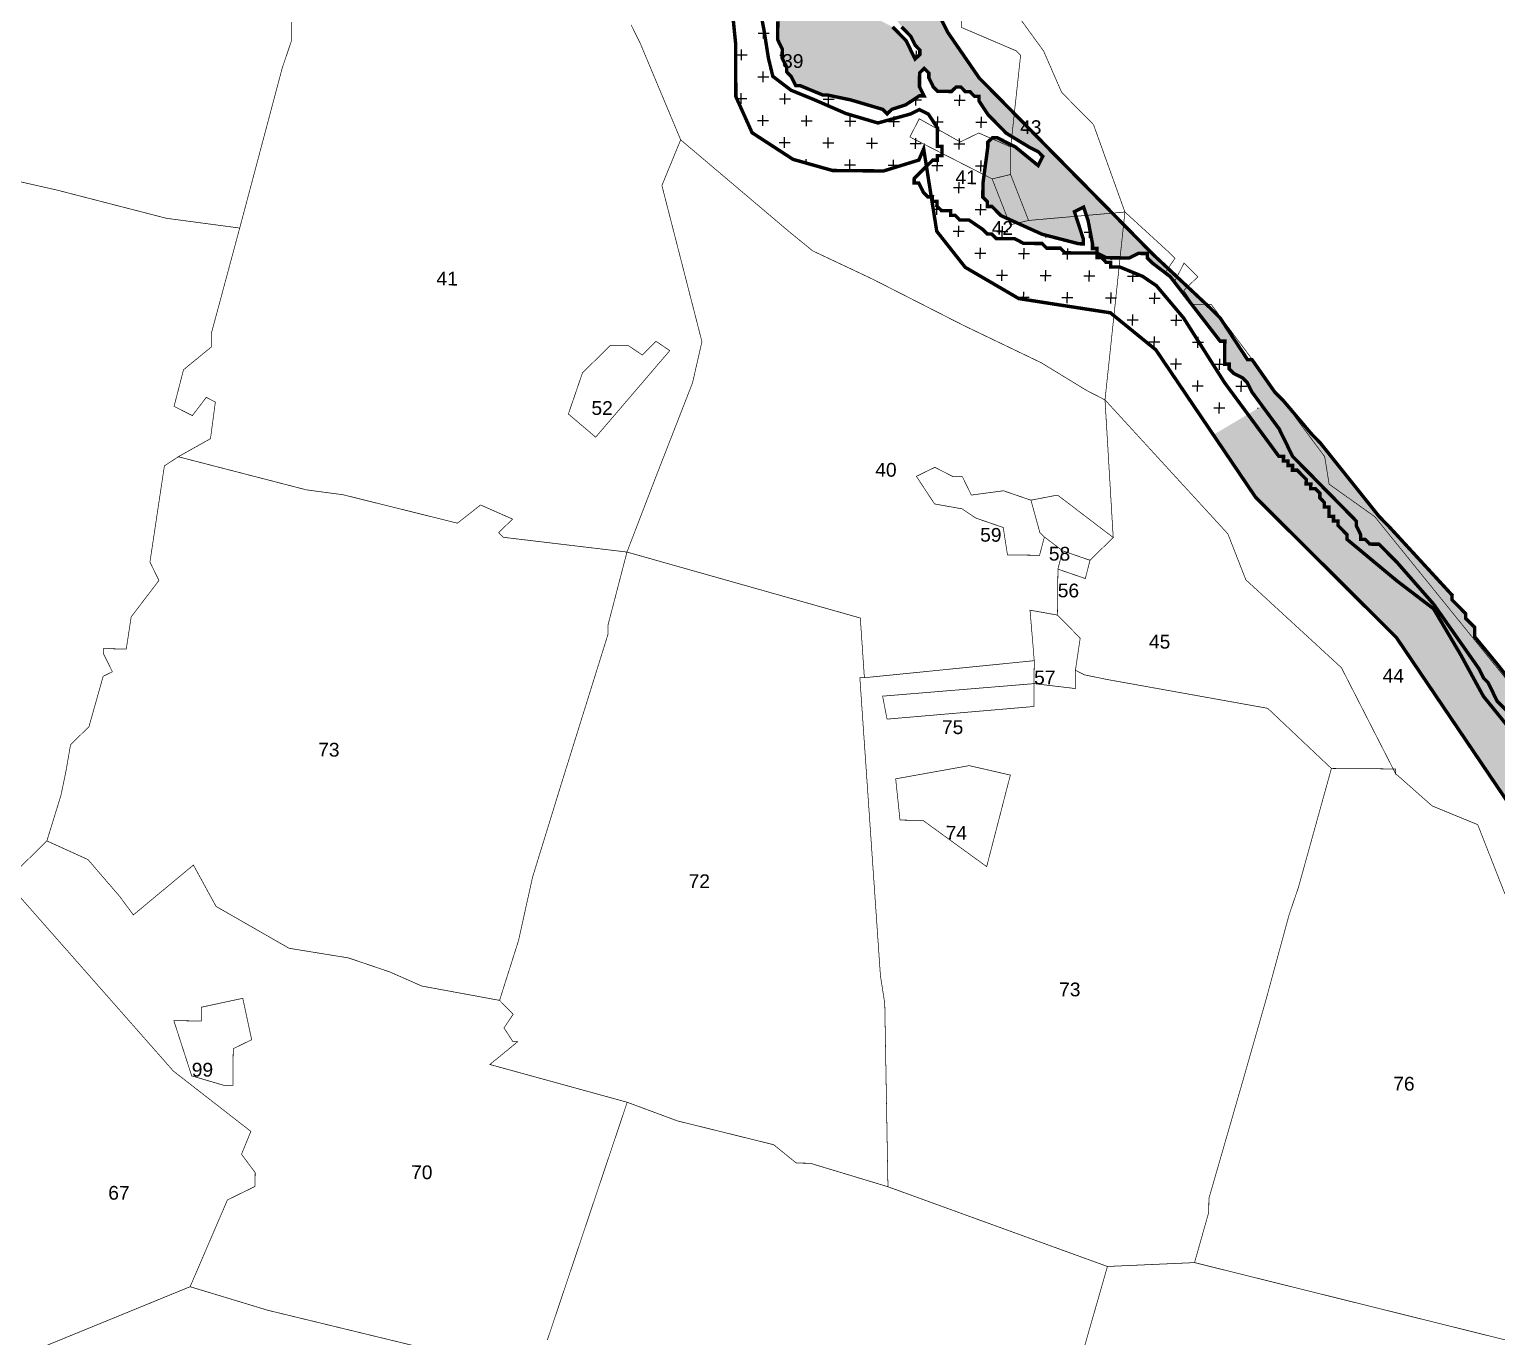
# Model space of a CAD drawing. Header units: metres. Extents: x 317370 to 326712, y 1824935 to 1838812.
# Drawn here: x 322752 to 324042, y 1827162 to 1828312 of the extents above; entities that cross this region are included whole.
import ezdxf

# ---------------------------------------------------------------- set-up
doc = ezdxf.new("R2010")
doc.units = ezdxf.units.M
doc.header["$MEASUREMENT"] = 0
for name, color, linetype in [('CRZ LINE FOR RIVER OR CREEK', 84, 'Continuous'), ('HAZARDS LINE', 1, 'Continuous'), ('INTERTIDAL ZONE', 5, 'Continuous'), ('LOW TIDE LINE', 5, 'Continuous'), ('NDZ-200M FROM CRZ', 30, 'Continuous'), ('RIVER', 4, 'Continuous'), ('SURVEY NO.', 7, 'Continuous'), ('SURVEY PLOT BOUNDARY', 35, 'Continuous')]:
    doc.layers.add(name, color=color, linetype=linetype)
doc.layers.add('HIGH TIDE LINE', color=7, linetype='Continuous', true_color=0xff00c5)
doc.styles.add('PDF Arial', font='arial.ttf')
pattern_1 = [(359.54917, (306983.874, 1824194.798), (19.348987, 19.046862), [9.59926, -28.79778]), (89.54917, (306988.635, 1824189.961), (-19.046862, 19.348987), [9.59926, -28.79778])]

# ---------------------------------------------------------------- blocks, each defined once
blk = doc.blocks.new('81')
at = {"layer": 'INTERTIDAL ZONE'}
h = blk.add_hatch(dxfattribs=at)
h.set_pattern_fill('CROSS', color=256, scale=3.023389, angle=-0.4508)
h.set_pattern_definition([(359.54917, (306983.874, 1824194.798), (19.348987, 19.046862), [9.59926, -28.79778]), (89.54917, (306988.635, 1824189.961), (-19.046862, 19.348987), [9.59926, -28.79778])])
h.paths.add_polyline_path([(323463.7, 1829451.5), (323451.9, 1829496), (323444.1, 1829528.3), (323440.1, 1829532.4), (323432.2, 1829552.6), (323428.3, 1829568.7), (323428.3, 1829564.7), (323428.3, 1829560.7), (323428.2, 1829556.6), (323432.2, 1829548.5), (323436.2, 1829540.4), (323440.1, 1829528.3), (323444.1, 1829520.2), (323444, 1829512.2), (323444, 1829508.1), (323443.9, 1829500.1), (323443.9, 1829496), (323443.8, 1829492), (323443.8, 1829488), (323443.8, 1829483.9), (323439.8, 1829484), (323431.7, 1829480), (323423.6, 1829476), (323423.5, 1829472), (323419.5, 1829468), (323415.4, 1829464), (323411.3, 1829460), (323411.3, 1829451.9), (323411.3, 1829447.9), (323415.3, 1829443.9), (323419.2, 1829435.8), (323423.2, 1829431.7), (323435.3, 1829427.6), (323439.3, 1829423.5), (323443.3, 1829419.4), (323451.3, 1829415.3), (323455.3, 1829411.3), (323463.4, 1829411.2), (323463.3, 1829407.2), (323467.3, 1829403.1), (323471.3, 1829399.1), (323471.3, 1829395), (323471.3, 1829391), (323471.2, 1829387), (323471.2, 1829382.9), (323471.2, 1829378.9), (323467.1, 1829370.9), (323463, 1829358.8), (323458.9, 1829354.8), (323458.9, 1829350.8), (323458.8, 1829346.7), (323458.8, 1829342.7), (323462.8, 1829334.6), (323470.7, 1829322.5), (323474.7, 1829314.4), (323478.7, 1829306.3), (323478.6, 1829302.2), (323482.6, 1829294.1), (323482.5, 1829286.1), (323486.5, 1829282), (323486.4, 1829269.9), (323490.4, 1829257.8), (323494.3, 1829245.7), (323494.2, 1829237.6), (323494.2, 1829229.6), (323494.1, 1829213.4), (323490, 1829205.4), (323489.9, 1829197.3), (323485.8, 1829193.3), (323481.7, 1829185.3), (323481.7, 1829177.2), (323477.7, 1829177.3), (323477.6, 1829169.2), (323481.6, 1829165.1), (323481.5, 1829149), (323477.4, 1829149.1), (323477.4, 1829145), (323465.1, 1829125), (323461.1, 1829125), (323457, 1829117), (323448.9, 1829109), (323440.7, 1829092.9), (323432.6, 1829080.9), (323432.5, 1829072.8), (323424.4, 1829064.8), (323420.2, 1829052.7), (323420.1, 1829032.6), (323424, 1829020.5), (323424, 1829012.4), (323419.8, 1828996.3), (323419.7, 1828988.2), (323423.8, 1828988.2), (323423.7, 1828984.2), (323427.7, 1828980.1), (323431.8, 1828980.1), (323435.8, 1828976), (323435.7, 1828972), (323439.7, 1828967.9), (323439.7, 1828963.9), (323443.7, 1828955.8), (323447.7, 1828951.7), (323447.6, 1828939.6), (323443.5, 1828935.6), (323439.5, 1828935.7), (323439.4, 1828931.6), (323435.4, 1828927.6), (323435.2, 1828899.4), (323439.2, 1828895.4), (323443.2, 1828891.3), (323447.2, 1828891.3), (323451.2, 1828887.2), (323455.2, 1828887.2), (323463.2, 1828883.1), (323467.2, 1828879), (323467, 1828850.8), (323463, 1828846.8), (323462.7, 1828814.5), (323458.6, 1828810.5), (323454.6, 1828810.6), (323454.6, 1828806.5), (323458.6, 1828806.5), (323458.5, 1828798.4), (323462.5, 1828794.4), (323466.5, 1828790.3), (323466.5, 1828786.3), (323470.5, 1828782.2), (323470.4, 1828774.2), (323466.4, 1828774.2), (323466.3, 1828762.1), (323470.4, 1828762.1), (323470.3, 1828758), (323478.3, 1828749.9), (323478.3, 1828741.8), (323482.2, 1828733.8), (323481.6, 1828653.1), (323485.5, 1828641), (323489.6, 1828641), (323489.5, 1828636.9), (323497.4, 1828612.7), (323497.2, 1828592.5), (323501.1, 1828576.4), (323500.9, 1828548.2), (323504.9, 1828540.1), (323504.9, 1828536), (323508.8, 1828527.9), (323512.8, 1828523.9), (323516.8, 1828515.8), (323520.8, 1828507.7), (323520.7, 1828499.6), (323524.6, 1828483.5), (323524.5, 1828471.4), (323520.4, 1828467.4), (323520.2, 1828435.1), (323524.2, 1828431.1), (323524.2, 1828427), (323520.1, 1828423), (323520.1, 1828419), (323524.1, 1828414.9), (323519.9, 1828398.8), (323515.7, 1828374.7), (323503.5, 1828362.7), (323499.5, 1828362.7), (323495.4, 1828358.7), (323487.3, 1828354.7), (323483.3, 1828354.8), (323483.2, 1828350.7), (323491.2, 1828342.6), (323499.3, 1828342.5), (323503.3, 1828334.5), (323503.2, 1828330.4), (323507.3, 1828330.4), (323519.2, 1828314.2), (323523.2, 1828310.1), (323527.2, 1828306), (323531.2, 1828298), (323535.2, 1828293.9), (323535.2, 1828289.9), (323531.1, 1828285.9), (323527.1, 1828294), (323523.2, 1828302), (323515.2, 1828310.2), (323511.2, 1828314.2), (323495.1, 1828322.4), (323479.1, 1828330.6), (323471, 1828330.7), (323454.9, 1828338.9), (323438.8, 1828343), (323434.8, 1828347.1), (323418.7, 1828347.2), (323418.7, 1828339.2), (323414.5, 1828323.1), (323410.4, 1828319.1), (323410.3, 1828302.9), (323414.3, 1828294.8), (323414.2, 1828286.8), (323418.2, 1828278.7), (323418.1, 1828274.7), (323422.1, 1828270.6), (323426.1, 1828262.5), (323430.1, 1828262.5), (323450.2, 1828254.2), (323454.3, 1828254.2), (323474.4, 1828250), (323502.5, 1828241.7), (323506.5, 1828237.7), (323510.6, 1828241.7), (323522.7, 1828245.6), (323534.9, 1828253.6), (323538.9, 1828253.5), (323534.9, 1828261.6), (323535, 1828273.7), (323539.1, 1828277.7), (323543.1, 1828273.7), (323543.1, 1828269.6), (323547, 1828261.5), (323551, 1828257.5), (323563.1, 1828257.4), (323567.2, 1828261.4), (323571.2, 1828261.4), (323575.2, 1828257.3), (323579.2, 1828257.3), (323583.2, 1828253.2), (323587.3, 1828253.2), (323587.2, 1828249.1), (323595.2, 1828237), (323599.2, 1828232.9), (323607.2, 1828224.8), (323611.2, 1828220.7), (323631.3, 1828208.5), (323639.3, 1828204.4), (323643.3, 1828200.3), (323639.2, 1828192.3), (323619.2, 1828208.6), (323603.1, 1828216.8), (323599.1, 1828216.8), (323595, 1828212.8), (323595, 1828208.8), (323590.7, 1828176.5), (323590.6, 1828164.4), (323594.6, 1828160.4), (323594.6, 1828156.3), (323598.6, 1828156.3), (323606.6, 1828148.2), (323642.8, 1828131.8), (323674.9, 1828123.5), (323679, 1828123.4), (323679, 1828127.5), (323671.1, 1828151.7), (323679.2, 1828155.7), (323683.2, 1828143.6), (323687, 1828123.4), (323687, 1828119.3), (323691, 1828119.3), (323691, 1828115.3), (323699, 1828111.2), (323719.2, 1828111), (323727.3, 1828115), (323735.3, 1828114.9), (323735.3, 1828110.9), (323739.3, 1828106.8), (323755.3, 1828094.6), (323799.2, 1828037.8), (323803.3, 1828037.8), (323803.1, 1828017.6), (323807.1, 1828017.6), (323807.1, 1828013.6), (323811.1, 1828009.5), (323819.1, 1828005.4), (323823.1, 1828001.3), (323827.1, 1827993.2), (323851, 1827960.8), (323862.9, 1827936.5), (323870.9, 1827928.4), (323902.9, 1827895.9), (323910.9, 1827887.8), (323918.9, 1827879.6), (323918.9, 1827875.6), (323922.8, 1827867.5), (323922.8, 1827863.5), (323926.8, 1827863.5), (323930.8, 1827859.4), (323938.9, 1827859.3), (323954.9, 1827843.1), (323986.9, 1827806.5), (324026.7, 1827749.8), (324030.7, 1827741.7), (324034.7, 1827737.6), (324038.7, 1827729.5), (324042.6, 1827721.4), (324062.6, 1827701.1), (324110.5, 1827636.2), (324146.4, 1827583.5), (324154.3, 1827571.4), (324162.2, 1827551.2), (324162.1, 1827539.1), (324169.6, 1827470.5), (324173.6, 1827458.3), (324173.5, 1827450.3), (324181.5, 1827442.2), (324185.5, 1827438.1), (324201.6, 1827429.9), (324233.7, 1827413.5), (324257.8, 1827401.2), (324281.9, 1827389), (324298, 1827384.8), (324310, 1827380.7), (324322.1, 1827380.6), (324326.2, 1827384.6), (324342.3, 1827384.4), (324350.4, 1827388.4), (324358.5, 1827388.4), (324362.5, 1827392.4), (324386.7, 1827396.2), (324394.8, 1827400.2), (324406.9, 1827400.1), (324410.9, 1827396), (324419, 1827395.9), (324427, 1827391.8), (324459.2, 1827387.6), (324475.3, 1827379.4), (324491.4, 1827379.2), (324523.6, 1827375), (324543.7, 1827370.8), (324575.9, 1827362.5), (324620.3, 1827362.1), (324624.3, 1827358), (324628.3, 1827358), (324636.3, 1827349.9), (324640.3, 1827345.8), (324648.3, 1827337.7), (324668.3, 1827321.4), (324704.4, 1827296.9), (324712.4, 1827288.8), (324720.5, 1827288.7), (324724.5, 1827284.7), (324756.7, 1827284.4), (324760.7, 1827280.4), (324784.8, 1827272.1), (324788.8, 1827268), (324796.9, 1827264), (324792.9, 1827276.1), (324789, 1827288.2), (324781, 1827292.3), (324772.9, 1827296.4), (324756.8, 1827300.6), (324736.7, 1827300.7), (324720.6, 1827304.9), (324700.5, 1827313.1), (324676.4, 1827325.4), (324668.4, 1827333.5), (324648.4, 1827349.8), (324628.4, 1827366.1), (324620.3, 1827370.2), (324616.3, 1827374.2), (324584.1, 1827382.5), (324479.5, 1827399.5), (324423.1, 1827404), (324390.8, 1827404.2), (324346.5, 1827408.6), (324314.3, 1827412.9), (324274.1, 1827421.3), (324262, 1827425.4), (324245.9, 1827429.6), (324225.9, 1827441.8), (324205.8, 1827458.1), (324197.9, 1827470.2), (324193.9, 1827478.3), (324189.9, 1827482.4), (324185.9, 1827490.5), (324182, 1827506.7), (324158.3, 1827567.3), (324146.5, 1827599.7), (324138.6, 1827619.9), (324134.6, 1827623.9), (324102.7, 1827672.6), (324094.7, 1827684.7), (324090.8, 1827692.8), (324042.9, 1827753.7), (324022.9, 1827778), (324023, 1827786.1), (324015, 1827794.2), (324015, 1827798.3), (324003, 1827810.4), (324003.1, 1827814.5), (323947.1, 1827875.4), (323939.1, 1827883.5), (323887.2, 1827948.4), (323879.2, 1827956.6), (323855.2, 1827985), (323847.2, 1827993.1), (323827.3, 1828021.5), (323823.3, 1828021.5), (323799.4, 1828058), (323791.4, 1828066.1), (323739.4, 1828114.9), (323735.4, 1828119), (323647.4, 1828208.3), (323627.4, 1828228.7), (323595.4, 1828261.2), (323591.4, 1828265.2), (323587.4, 1828269.3), (323559.5, 1828309.8), (323551.6, 1828326), (323547.7, 1828342.2), (323543.8, 1828358.3), (323540.1, 1828406.7), (323536.6, 1828471.3), (323524.9, 1828523.8), (323513.2, 1828572.2), (323513.2, 1828576.3), (323468, 1828975.8), (323464.3, 1829016.1), (323477.1, 1829108.7), (323493.6, 1829157), (323501.9, 1829185.1), (323510.4, 1829237.5), (323506.7, 1829281.9), (323499, 1829326.3), (323487.2, 1829370.7), (323475.5, 1829411.1)])
at = {"layer": 'NDZ-200M FROM CRZ'}
h = blk.add_hatch(dxfattribs=at)
h.set_pattern_fill('CROSS', color=256, scale=3.023389, angle=-0.4508)
h.set_pattern_definition(pattern_1)
h.paths.add_polyline_path([(323520.1, 1828423), (323524.2, 1828427), (323524.2, 1828431.1), (323520.2, 1828435.1), (323520.4, 1828467.4), (323524.5, 1828471.4), (323524.6, 1828483.5), (323520.7, 1828499.6), (323520.8, 1828507.7), (323516.8, 1828515.8), (323512.8, 1828523.9), (323508.8, 1828527.9), (323504.9, 1828536), (323504.9, 1828540.1), (323500.9, 1828548.2), (323501.1, 1828576.4), (323497.2, 1828592.5), (323497.4, 1828612.7), (323489.5, 1828636.9), (323489.6, 1828641), (323485.5, 1828641), (323481.6, 1828653.1), (323481.8, 1828685.9), (323420.2, 1828710.6), (323448.6, 1828564.7), (323472, 1828459.7), (323463.3, 1828420.9), (323447.3, 1828395.4), (323429.2, 1828399.5), (323404.3, 1828392.2), (323384.7, 1828381.8), (323368.3, 1828349.6), (323373.3, 1828299.7), (323373.5, 1828252.9), (323387.8, 1828221.1), (323423.8, 1828197.7), (323458.5, 1828187.9), (323503.3, 1828187.5), (323534.4, 1828197.1), (323538.6, 1828206.9), (323550.1, 1828134.5), (323575.1, 1828102.8), (323622.2, 1828075.3), (323659.3, 1828069.5), (323702.7, 1828062.8), (323742.7, 1828030.2), (323793.2, 1827955.5), (323836.2, 1827980.9), (323827.1, 1827993.2), (323823.1, 1828001.3), (323819.1, 1828005.4), (323811.1, 1828009.5), (323807.1, 1828013.6), (323807.1, 1828017.6), (323803.1, 1828017.6), (323803.3, 1828037.8), (323799.2, 1828037.8), (323755.3, 1828094.6), (323739.3, 1828106.8), (323735.3, 1828110.9), (323735.3, 1828114.9), (323727.3, 1828115), (323719.2, 1828111), (323699, 1828111.2), (323691, 1828115.3), (323691, 1828119.3), (323687, 1828119.3), (323687, 1828123.4), (323683.2, 1828143.6), (323679.2, 1828155.7), (323671.1, 1828151.7), (323679, 1828127.5), (323679, 1828123.4), (323674.9, 1828123.5), (323642.8, 1828131.8), (323606.6, 1828148.2), (323598.6, 1828156.3), (323594.6, 1828156.3), (323594.6, 1828160.4), (323590.6, 1828164.4), (323590.7, 1828176.5), (323595, 1828208.8), (323595, 1828212.8), (323599.1, 1828216.8), (323603.1, 1828216.8), (323619.2, 1828208.6), (323639.2, 1828192.3), (323643.3, 1828200.3), (323639.3, 1828204.4), (323631.3, 1828208.5), (323611.2, 1828220.7), (323607.2, 1828224.8), (323599.2, 1828232.9), (323595.2, 1828237), (323587.2, 1828249.1), (323587.3, 1828253.2), (323583.2, 1828253.2), (323579.2, 1828257.3), (323575.2, 1828257.3), (323571.2, 1828261.4), (323567.2, 1828261.4), (323563.1, 1828257.4), (323551, 1828257.5), (323547, 1828261.5), (323543.1, 1828269.6), (323543.1, 1828273.7), (323539.1, 1828277.7), (323535, 1828273.7), (323534.9, 1828261.6), (323538.9, 1828253.5), (323534.9, 1828253.6), (323522.7, 1828245.6), (323510.6, 1828241.7), (323506.5, 1828237.7), (323502.5, 1828241.7), (323474.4, 1828250), (323454.3, 1828254.2), (323450.2, 1828254.2), (323430.1, 1828262.5), (323426.1, 1828262.5), (323422.1, 1828270.6), (323418.1, 1828274.7), (323418.2, 1828278.7), (323414.2, 1828286.8), (323414.3, 1828294.8), (323410.3, 1828302.9), (323410.4, 1828319.1), (323414.5, 1828323.1), (323418.7, 1828339.2), (323418.7, 1828347.2), (323434.8, 1828347.1), (323438.8, 1828343), (323454.9, 1828338.9), (323471, 1828330.7), (323479.1, 1828330.6), (323495.1, 1828322.4), (323511.2, 1828314.2), (323515.2, 1828310.2), (323523.2, 1828302), (323527.1, 1828294), (323531.1, 1828285.9), (323535.2, 1828289.9), (323535.2, 1828293.9), (323531.2, 1828298), (323527.2, 1828306), (323523.2, 1828310.1), (323519.2, 1828314.2), (323507.3, 1828330.4), (323503.2, 1828330.4), (323503.3, 1828334.5), (323499.3, 1828342.5), (323491.2, 1828342.6), (323483.2, 1828350.7), (323483.3, 1828354.8), (323487.3, 1828354.7), (323495.4, 1828358.7), (323499.5, 1828362.7), (323503.5, 1828362.7), (323515.7, 1828374.7), (323519.9, 1828398.8), (323524.1, 1828414.9), (323520.1, 1828419)])
h = blk.add_hatch(dxfattribs=at)
h.set_pattern_fill('CROSS', color=256, scale=3.023389, angle=-0.4508)
h.set_pattern_definition(pattern_1)
h.paths.add_polyline_path([(325227.8, 1826708.2), (325236, 1826720.3), (325232, 1826720.3), (325232, 1826724.3), (325236.1, 1826728.3), (325236.1, 1826732.4), (325240.1, 1826736.4), (325248.3, 1826744.4), (325252.3, 1826744.3), (325256.5, 1826760.4), (325252.4, 1826760.4), (325252.5, 1826764.5), (325256.6, 1826776.5), (325264.6, 1826772.4), (325268.7, 1826780.5), (325264.7, 1826784.5), (325272.9, 1826800.6), (325272.9, 1826804.6), (325269, 1826812.7), (325269.2, 1826845), (325265.3, 1826865.2), (325261.4, 1826877.3), (325265.5, 1826881.3), (325261.4, 1826881.3), (325257.4, 1826885.4), (325249.4, 1826893.5), (325241.5, 1826905.7), (325233.5, 1826909.8), (325229.5, 1826913.8), (325221.5, 1826926), (325213.5, 1826930.1), (325205.5, 1826938.2), (325181.4, 1826950.5), (325165.3, 1826958.7), (325161.3, 1826962.7), (325137.2, 1826971), (325129.2, 1826975.1), (325121.1, 1826975.2), (325121.1, 1826979.2), (325117.1, 1826979.2), (325113.1, 1826983.3), (325109.1, 1826991.4), (325105.1, 1826995.4), (325097.1, 1827003.6), (325089.1, 1827007.7), (325081.1, 1827015.8), (325057, 1827028.1), (325045, 1827032.2), (325028.9, 1827040.4), (325024.9, 1827040.4), (325005, 1827072.8), (325001, 1827076.9), (324997, 1827089), (324993, 1827093.1), (324985, 1827101.2), (324953, 1827125.6), (324944.9, 1827129.7), (324941, 1827133.8), (324913, 1827162.2), (324909, 1827170.3), (324905, 1827174.4), (324901, 1827174.4), (324884.9, 1827186.7), (324885, 1827190.7), (324869, 1827206.9), (324857, 1827219.1), (324845, 1827231.3), (324841, 1827235.4), (324816.9, 1827251.7), (324804.9, 1827259.9), (324796.9, 1827264), (324788.8, 1827268), (324784.8, 1827272.1), (324760.7, 1827280.4), (324756.7, 1827284.4), (324724.5, 1827284.7), (324720.5, 1827288.7), (324712.4, 1827288.8), (324704.4, 1827296.9), (324668.3, 1827321.4), (324648.3, 1827337.7), (324640.3, 1827345.8), (324636.3, 1827349.9), (324628.3, 1827358), (324624.3, 1827358), (324620.3, 1827362.1), (324575.9, 1827362.5), (324543.7, 1827370.8), (324523.6, 1827375), (324491.4, 1827379.2), (324475.3, 1827379.4), (324459.2, 1827387.6), (324427, 1827391.8), (324419, 1827395.9), (324410.9, 1827396), (324406.9, 1827400.1), (324394.8, 1827400.2), (324386.7, 1827396.2), (324362.5, 1827392.4), (324358.5, 1827388.4), (324350.4, 1827388.4), (324342.3, 1827384.4), (324326.2, 1827384.6), (324322.1, 1827380.6), (324310, 1827380.7), (324298, 1827384.8), (324281.9, 1827389), (324257.8, 1827401.2), (324233.7, 1827413.5), (324201.6, 1827429.9), (324185.5, 1827438.1), (324181.5, 1827442.2), (324173.5, 1827450.3), (324173.6, 1827458.3), (324169.6, 1827470.5), (324162.1, 1827539.1), (324162.2, 1827551.2), (324154.3, 1827571.4), (324146.4, 1827583.5), (324110.5, 1827636.2), (324062.6, 1827701.1), (324042.6, 1827721.4), (324038.7, 1827729.5), (324034.7, 1827737.6), (324030.7, 1827741.7), (324026.7, 1827749.8), (323986.9, 1827806.5), (323954.9, 1827843.1), (323938.9, 1827859.3), (323930.8, 1827859.4), (323926.8, 1827863.5), (323922.8, 1827863.5), (323922.8, 1827867.5), (323918.9, 1827875.6), (323918.9, 1827879.6), (323910.9, 1827887.8), (323902.9, 1827895.9), (323870.9, 1827928.4), (323862.9, 1827936.5), (323851, 1827960.8), (323836.2, 1827980.9), (323793.2, 1827955.5), (323830.4, 1827900.5), (323954.1, 1827777.3), (324056, 1827626.6), (324109.8, 1827547.5), (324119.3, 1827474.9), (324137, 1827418.3), (324155.4, 1827380), (324209.9, 1827345.9), (324276.7, 1827330.3), (324329.8, 1827332.1), (324391.6, 1827351), (324491, 1827330.9), (324559.4, 1827316.2), (324614.4, 1827305.4), (324672, 1827261.1), (324716, 1827236.4), (324752.3, 1827232.1), (324764.3, 1827227.9), (324878.4, 1827128.3), (324956.7, 1827046), (324988.3, 1827008.5), (325038.5, 1826981.9), (325064.6, 1826963.5), (325096.6, 1826931), (325174.9, 1826898.1), (325213, 1826867.1), (325222.9, 1826842.9), (325220.9, 1826788.1), (325198, 1826762.9), (325178.8, 1826741.2), (325150.6, 1826735.9), (325099.1, 1826741.5), (325076.2, 1826744.5), (325031.4, 1826739.4), (324984.2, 1826740.4), (324945.9, 1826738.7), (324892.6, 1826748.5), (324861.4, 1826763.5), (324795.3, 1826822.6), (324778.9, 1826844.9), (324773.7, 1826877.1), (324742.6, 1826895.5), (324703.3, 1826905.9), (324675.2, 1826899.6), (324645.3, 1826876.2), (324636.4, 1826856), (324629.4, 1826828.5), (324623.9, 1826793.6), (324626.4, 1826766.2), (324627.3, 1826713), (324616.8, 1826670.7), (324598.6, 1826656.7), (324564, 1826654.9), (324528.1, 1826657.3), (324477.9, 1826681.9), (324448.3, 1826711.1), (324436.5, 1826753.2), (324425.2, 1826783.2), (324392, 1826799.6), (324335.7, 1826817.6), (324291, 1826819.2), (324313.3, 1826760.8), (324325.3, 1826763.7), (324357.6, 1826763.5), (324377.6, 1826751.2), (324381.7, 1826751.2), (324385.7, 1826747.1), (324385.6, 1826743.1), (324397.5, 1826714.8), (324409.4, 1826694.5), (324409.4, 1826686.4), (324405.3, 1826686.5), (324405.3, 1826678.4), (324409.3, 1826678.4), (324417.3, 1826666.2), (324425.2, 1826654.1), (324441.3, 1826645.9), (324445.3, 1826645.8), (324473.4, 1826625.5), (324485.4, 1826621.3), (324497.5, 1826613.2), (324509.5, 1826609.1), (324525.6, 1826604.9), (324533.7, 1826600.8), (324549.8, 1826600.7), (324569.9, 1826596.5), (324582, 1826596.4), (324590.1, 1826600.4), (324614.3, 1826608.2), (324622.4, 1826612.2), (324626.5, 1826616.2), (324630.5, 1826616.2), (324630.6, 1826620.2), (324638.7, 1826628.2), (324654.8, 1826628.1), (324654.8, 1826624), (324658.8, 1826624), (324666.8, 1826615.9), (324674.8, 1826603.7), (324678.8, 1826599.7), (324682.8, 1826599.6), (324682.8, 1826603.7), (324674.9, 1826615.8), (324670.8, 1826615.8), (324670.9, 1826619.9), (324666.8, 1826619.9), (324666.9, 1826628), (324662.9, 1826628), (324663, 1826648.2), (324671.1, 1826656.2), (324675.2, 1826664.2), (324675.3, 1826672.3), (324679.4, 1826680.3), (324675.4, 1826684.4), (324675.6, 1826708.5), (324679.7, 1826712.5), (324683.7, 1826720.6), (324683.8, 1826724.6), (324687.8, 1826728.6), (324683.8, 1826732.7), (324684.1, 1826768.9), (324680.2, 1826777), (324680.2, 1826781.1), (324676.2, 1826789.2), (324676.3, 1826801.3), (324672.3, 1826805.3), (324676.4, 1826817.4), (324680.6, 1826833.5), (324684.7, 1826841.5), (324688.8, 1826845.5), (324688.8, 1826849.5), (324692.9, 1826853.5), (324692.9, 1826857.6), (324696.9, 1826861.6), (324697.1, 1826885.8), (324705.2, 1826885.7), (324713.2, 1826881.6), (324717.2, 1826873.5), (324721.2, 1826873.5), (324729.2, 1826865.4), (324729.2, 1826861.3), (324733.2, 1826861.3), (324733.1, 1826849.2), (324737.1, 1826841.1), (324736.9, 1826812.9), (324740.8, 1826804.8), (324740.8, 1826800.8), (324744.8, 1826796.7), (324744.8, 1826792.7), (324748.8, 1826792.6), (324764.8, 1826780.4), (324768.9, 1826780.4), (324780.9, 1826772.2), (324788.9, 1826768.1), (324792.9, 1826760), (324796.9, 1826756), (324800.9, 1826751.9), (324804.8, 1826739.8), (324808.8, 1826735.7), (324824.9, 1826727.5), (324832.9, 1826719.4), (324836.9, 1826715.3), (324840.9, 1826711.3), (324848.9, 1826703.1), (324860.9, 1826699), (324869, 1826694.9), (324881, 1826690.8), (324989.9, 1826689.9), (325026.2, 1826693.7), (325086.6, 1826693.2), (325090.6, 1826689.1), (325106.7, 1826685), (325122.8, 1826680.8), (325147, 1826680.6), (325163.1, 1826672.5), (325179.2, 1826672.3), (325187.3, 1826680.3), (325187.3, 1826684.4), (325191.4, 1826684.3), (325195.4, 1826680.3), (325199.4, 1826676.2), (325211.5, 1826676.1), (325219.6, 1826684.1), (325219.6, 1826688.1), (325227.8, 1826704.2)])
at = {"layer": 'CRZ LINE FOR RIVER OR CREEK', "ltscale": 0.1, "const_width": 3.02, "flags": 128}
blk.add_lwpolyline([(323368.3, 1828349.6), (323373.3, 1828299.7), (323373.5, 1828252.9), (323387.8, 1828221.1), (323423.8, 1828197.7), (323458.5, 1828187.9), (323503.3, 1828187.5), (323534.4, 1828197.1), (323538.6, 1828206.9), (323550.1, 1828134.5), (323575.1, 1828102.8), (323622.2, 1828075.3), (323659.3, 1828069.5), (323702.7, 1828062.8), (323742.7, 1828030.2), (323830.4, 1827900.5), (323954.1, 1827777.3), (324056, 1827626.6)], dxfattribs=at)
at = {"layer": 'HAZARDS LINE', "lineweight": 18, "const_width": 3.02}
blk.add_lwpolyline([(323394.4, 1828331.3), (323398.3, 1828311.1), (323402.1, 1828286.9), (323406, 1828270.7), (323422, 1828258.5), (323442.1, 1828250.3), (323470.3, 1828238), (323498.4, 1828229.7), (323526.7, 1828237.5), (323534.8, 1828241.5), (323542.8, 1828237.4), (323550.8, 1828225.2), (323550.7, 1828221.2), (323550.7, 1828217.2), (323550.7, 1828213.1), (323550.7, 1828209.1), (323554.7, 1828209.1), (323554.7, 1828205), (323554.6, 1828201), (323550.6, 1828201), (323550.6, 1828197), (323546.5, 1828197), (323542.5, 1828193), (323538.4, 1828189), (323534.3, 1828185), (323530.3, 1828181), (323530.2, 1828177), (323534.3, 1828177), (323538.2, 1828168.9), (323542.2, 1828164.8), (323546.3, 1828164.8), (323546.2, 1828160.8), (323550.3, 1828160.7), (323550.2, 1828156.7), (323554.2, 1828152.6), (323558.3, 1828152.6), (323562.3, 1828152.6), (323562.3, 1828148.5), (323566.3, 1828148.5), (323570.3, 1828144.4), (323574.3, 1828144.4), (323578.4, 1828144.4), (323590.4, 1828136.2), (323594.4, 1828132.2), (323598.4, 1828132.1), (323602.4, 1828128.1), (323606.4, 1828128), (323610.5, 1828128), (323614.5, 1828128), (323618.5, 1828127.9), (323626.6, 1828123.8), (323630.6, 1828123.8), (323634.6, 1828123.8), (323638.7, 1828123.7), (323642.7, 1828123.7), (323646.7, 1828119.6), (323650.7, 1828119.6), (323654.8, 1828119.6), (323658.8, 1828119.6), (323662.8, 1828115.5), (323666.8, 1828115.5), (323670.8, 1828115.4), (323674.9, 1828115.4), (323678.9, 1828115.4), (323682.9, 1828115.3), (323687, 1828115.3), (323691, 1828115.3), (323691, 1828111.2), (323695, 1828111.2), (323699, 1828107.1), (323703, 1828107.1), (323703, 1828103.1), (323707, 1828103), (323711.1, 1828103), (323731.1, 1828094.8), (323743.2, 1828086.6), (323767.1, 1828058.2), (323803, 1828001.5), (323850.8, 1827936.6), (323854.9, 1827936.6), (323854.8, 1827932.6), (323858.9, 1827932.5), (323858.8, 1827928.5), (323862.9, 1827928.5), (323862.8, 1827924.4), (323866.9, 1827924.4), (323870.9, 1827920.3), (323874.9, 1827916.3), (323874.8, 1827912.2), (323878.9, 1827912.2), (323878.8, 1827908.2), (323882.9, 1827908.1), (323886.9, 1827904.1), (323886.8, 1827900.1), (323890.8, 1827896), (323890.8, 1827892), (323894.8, 1827891.9), (323894.8, 1827887.9), (323894.8, 1827883.9), (323898.8, 1827883.8), (323898.8, 1827879.8), (323902.8, 1827879.8), (323902.8, 1827875.7), (323906.8, 1827871.7), (323910.8, 1827867.6), (323910.7, 1827863.6), (323954.8, 1827826.9), (323986.8, 1827802.5), (324010.7, 1827762), (324030.6, 1827725.6), (324106.4, 1827632.2)], dxfattribs=at)
at = {"layer": 'HIGH TIDE LINE', "lineweight": 35, "const_width": 3.02}
for points in [[(324062.6, 1827701.1), (324042.6, 1827721.4), (324038.7, 1827729.5), (324034.7, 1827737.6), (324030.7, 1827741.7), (324026.7, 1827749.8), (323986.9, 1827806.5), (323954.9, 1827843.1), (323938.9, 1827859.3), (323930.8, 1827859.4), (323926.8, 1827863.5), (323922.8, 1827863.5), (323922.8, 1827867.5), (323918.9, 1827875.6), (323918.9, 1827879.6), (323910.9, 1827887.8), (323902.9, 1827895.9), (323870.9, 1827928.4), (323862.9, 1827936.5), (323851, 1827960.8), (323827.1, 1827993.2), (323823.1, 1828001.3), (323819.1, 1828005.4), (323811.1, 1828009.5), (323807.1, 1828013.6), (323807.1, 1828017.6), (323803.1, 1828017.6), (323803.3, 1828037.8), (323799.2, 1828037.8), (323755.3, 1828094.6), (323739.3, 1828106.8), (323735.3, 1828110.9), (323735.3, 1828114.9), (323727.3, 1828115), (323719.2, 1828111), (323699, 1828111.2), (323691, 1828115.3), (323691, 1828119.3), (323687, 1828119.3), (323687, 1828123.4), (323683.2, 1828143.6), (323679.2, 1828155.7), (323671.1, 1828151.7), (323679, 1828127.5), (323679, 1828123.4), (323674.9, 1828123.5), (323642.8, 1828131.8), (323606.6, 1828148.2), (323598.6, 1828156.3), (323594.6, 1828156.3), (323594.6, 1828160.4), (323590.6, 1828164.4), (323590.7, 1828176.5), (323595, 1828208.8), (323595, 1828212.8), (323599.1, 1828216.8), (323603.1, 1828216.8), (323619.2, 1828208.6), (323639.2, 1828192.3), (323643.3, 1828200.3), (323639.3, 1828204.4), (323631.3, 1828208.5), (323611.2, 1828220.7), (323607.2, 1828224.8), (323599.2, 1828232.9), (323595.2, 1828237), (323587.2, 1828249.1), (323587.3, 1828253.2), (323583.2, 1828253.2), (323579.2, 1828257.3), (323575.2, 1828257.3), (323571.2, 1828261.4), (323567.2, 1828261.4), (323563.1, 1828257.4), (323551, 1828257.5), (323547, 1828261.5), (323543.1, 1828269.6), (323543.1, 1828273.7), (323539.1, 1828277.7), (323535, 1828273.7), (323534.9, 1828261.6), (323538.9, 1828253.5), (323534.9, 1828253.6), (323522.7, 1828245.6), (323510.6, 1828241.7), (323506.5, 1828237.7), (323502.5, 1828241.7), (323474.4, 1828250), (323454.3, 1828254.2), (323450.2, 1828254.2), (323430.1, 1828262.5), (323426.1, 1828262.5), (323422.1, 1828270.6), (323418.1, 1828274.7), (323418.2, 1828278.7), (323414.2, 1828286.8), (323414.3, 1828294.8), (323410.3, 1828302.9), (323410.4, 1828319.1)], [(323511.2, 1828314.2), (323515.2, 1828310.2), (323523.2, 1828302), (323527.1, 1828294), (323531.1, 1828285.9), (323535.2, 1828289.9), (323535.2, 1828293.9), (323531.2, 1828298), (323527.2, 1828306), (323523.2, 1828310.1), (323519.2, 1828314.2)]]:
    blk.add_lwpolyline(points, dxfattribs=at)
at = {"layer": 'INTERTIDAL ZONE', "const_width": 3.02, "flags": 128}
for points in [[(323519.2, 1828314.2), (323523.2, 1828310.1), (323527.2, 1828306), (323531.2, 1828298), (323535.2, 1828293.9), (323535.2, 1828289.9), (323531.1, 1828285.9), (323527.1, 1828294), (323523.2, 1828302), (323515.2, 1828310.2), (323511.2, 1828314.2)], [(323410.4, 1828319.1), (323410.3, 1828302.9), (323414.3, 1828294.8), (323414.2, 1828286.8), (323418.2, 1828278.7), (323418.1, 1828274.7), (323422.1, 1828270.6), (323426.1, 1828262.5), (323430.1, 1828262.5), (323450.2, 1828254.2), (323454.3, 1828254.2), (323474.4, 1828250), (323502.5, 1828241.7), (323506.5, 1828237.7), (323510.6, 1828241.7), (323522.7, 1828245.6), (323534.9, 1828253.6), (323538.9, 1828253.5), (323534.9, 1828261.6), (323535, 1828273.7), (323539.1, 1828277.7), (323543.1, 1828273.7), (323543.1, 1828269.6), (323547, 1828261.5), (323551, 1828257.5), (323563.1, 1828257.4), (323567.2, 1828261.4), (323571.2, 1828261.4), (323575.2, 1828257.3), (323579.2, 1828257.3), (323583.2, 1828253.2), (323587.3, 1828253.2), (323587.2, 1828249.1), (323595.2, 1828237), (323599.2, 1828232.9), (323607.2, 1828224.8), (323611.2, 1828220.7), (323631.3, 1828208.5), (323639.3, 1828204.4), (323643.3, 1828200.3), (323639.2, 1828192.3), (323619.2, 1828208.6), (323603.1, 1828216.8), (323599.1, 1828216.8), (323595, 1828212.8), (323595, 1828208.8), (323590.7, 1828176.5), (323590.6, 1828164.4), (323594.6, 1828160.4), (323594.6, 1828156.3), (323598.6, 1828156.3), (323606.6, 1828148.2), (323642.8, 1828131.8), (323674.9, 1828123.5), (323679, 1828123.4), (323679, 1828127.5), (323671.1, 1828151.7), (323679.2, 1828155.7), (323683.2, 1828143.6), (323687, 1828123.4), (323687, 1828119.3), (323691, 1828119.3), (323691, 1828115.3), (323699, 1828111.2), (323719.2, 1828111), (323727.3, 1828115), (323735.3, 1828114.9), (323735.3, 1828110.9), (323739.3, 1828106.8), (323755.3, 1828094.6), (323799.2, 1828037.8), (323803.3, 1828037.8), (323803.1, 1828017.6), (323807.1, 1828017.6), (323807.1, 1828013.6), (323811.1, 1828009.5), (323819.1, 1828005.4), (323823.1, 1828001.3), (323827.1, 1827993.2), (323851, 1827960.8), (323862.9, 1827936.5), (323870.9, 1827928.4), (323902.9, 1827895.9), (323910.9, 1827887.8), (323918.9, 1827879.6), (323918.9, 1827875.6), (323922.8, 1827867.5), (323922.8, 1827863.5), (323926.8, 1827863.5), (323930.8, 1827859.4), (323938.9, 1827859.3), (323954.9, 1827843.1), (323986.9, 1827806.5), (324026.7, 1827749.8), (324030.7, 1827741.7), (324034.7, 1827737.6), (324038.7, 1827729.5), (324042.6, 1827721.4), (324062.6, 1827701.1)], [(324090.8, 1827692.8), (324042.9, 1827753.7), (324022.9, 1827778), (324023, 1827786.1), (324015, 1827794.2), (324015, 1827798.3), (324003, 1827810.4), (324003.1, 1827814.5), (323947.1, 1827875.4), (323939.1, 1827883.5), (323887.2, 1827948.4), (323879.2, 1827956.6), (323855.2, 1827985), (323847.2, 1827993.1), (323827.3, 1828021.5), (323823.3, 1828021.5), (323799.4, 1828058), (323791.4, 1828066.1), (323739.4, 1828114.9), (323735.4, 1828119), (323647.4, 1828208.3), (323627.4, 1828228.7), (323595.4, 1828261.2), (323591.4, 1828265.2), (323587.4, 1828269.3), (323559.5, 1828309.8), (323551.6, 1828326)]]:
    blk.add_lwpolyline(points, dxfattribs=at)
at = {"layer": 'LOW TIDE LINE', "lineweight": 18, "const_width": 3.02}
blk.add_lwpolyline([(324090.8, 1827692.8), (324042.9, 1827753.7), (324022.9, 1827778), (324023, 1827786.1), (324015, 1827794.2), (324015, 1827798.3), (324003, 1827810.4), (324003.1, 1827814.5), (323947.1, 1827875.4), (323939.1, 1827883.5), (323887.2, 1827948.4), (323879.2, 1827956.6), (323855.2, 1827985), (323847.2, 1827993.1), (323827.3, 1828021.5), (323823.3, 1828021.5), (323799.4, 1828058), (323791.4, 1828066.1), (323739.4, 1828114.9), (323735.4, 1828119), (323647.4, 1828208.3), (323627.4, 1828228.7), (323595.4, 1828261.2), (323591.4, 1828265.2), (323587.4, 1828269.3), (323559.5, 1828309.8), (323551.6, 1828326)], dxfattribs=at)
at = {"layer": 'RIVER', "flags": 128}
blk.add_lwpolyline([(323551.6, 1828326, 3.02, 3.02, 0), (323559.5, 1828309.8, 3.02, 3.02, 0), (323587.4, 1828269.3, 3.02, 3.02, 0), (323591.4, 1828265.2, 3.02, 3.02, 0), (323595.4, 1828261.2, 3.02, 3.02, 0), (323627.4, 1828228.7, 3.02, 3.02, 0), (323647.4, 1828208.3, 3.02, 3.02, 0), (323735.4, 1828119, 3.02, 3.02, 0), (323739.4, 1828114.9, 3.02, 3.02, 0), (323791.4, 1828066.1, 3.02, 3.02, 0), (323799.4, 1828058, 3.02, 3.02, 0), (323823.3, 1828021.5, 3.02, 3.02, 0), (323827.3, 1828021.5, 3.02, 3.02, 0), (323847.2, 1827993.1, 3.02, 3.02, 0), (323855.2, 1827985, 3.02, 3.02, 0), (323879.2, 1827956.6, 3.02, 3.02, 0), (323887.2, 1827948.4, 3.02, 3.02, 0), (323939.1, 1827883.5, 3.02, 3.02, 0), (323947.1, 1827875.4, 3.02, 3.02, 0), (324003.1, 1827814.5, 3.02, 3.02, 0), (324003, 1827810.4, 3.02, 3.02, 0), (324015, 1827798.3, 3.02, 3.02, 0), (324015, 1827794.2, 3.02, 3.02, 0), (324023, 1827786.1, 3.02, 3.02, 0), (324022.9, 1827778, 3.02, 3.02, 0), (324042.9, 1827753.7, 3.02, 3.02, 0), (324090.8, 1827692.8, 3.02, 3.02, 0)], format="xyseb", dxfattribs=at)
at = {"layer": 'SURVEY PLOT BOUNDARY', "lineweight": 18, "const_width": 0.605}
for points in [[(324082.8, 1827701), (323935.1, 1827883.5), (323895, 1827912.1), (323891.1, 1827936.3), (323791.4, 1828070.1), (323775.3, 1828070.3), (323767.3, 1828082.4), (323779.5, 1828094.4), (323767.5, 1828106.6), (323759.3, 1828090.5), (323751.3, 1828098.7), (323759.5, 1828110.7), (323755.5, 1828114.8), (323715.5, 1828151.4), (323687.9, 1828228.2), (323659.9, 1828256.6), (323644, 1828293), (323564.3, 1828402.5)], [(322983.1, 1828318.4), (322983, 1828302.3), (322974.8, 1828278.1), (322937.4, 1828137.3), (322872.9, 1828145.9), (322776.4, 1828170.8), (322683.8, 1828191.7), (322543.1, 1828229.1), (322560, 1828329.8)], [(323571.6, 1828313.8), (323619.8, 1828293.2), (323623.8, 1828289.2), (323615.1, 1828208.6), (323587, 1828220.9), (323570.8, 1828213), (323534.7, 1828233.4), (323526.5, 1828217.4), (323598.8, 1828180.5), (323614.6, 1828140.1), (323630.8, 1828144), (323715.5, 1828151.4), (323698, 1827986.2), (323690, 1827990.3), (323682, 1827994.4), (323641.9, 1828018.9), (323573.6, 1828051.7), (323493.3, 1828092.6), (323441.1, 1828117.2), (323421.1, 1828133.5), (323325, 1828214.9), (323289.4, 1828299.9), (323281.4, 1828316)], [(323281.4, 1828316), (323289.4, 1828299.9), (323325, 1828214.9), (323308.5, 1828174.7), (323343.7, 1828037.4), (323335.4, 1828001.1), (323302.5, 1827916.7), (323277.8, 1827852.4), (323169, 1827865.4), (323165, 1827869.4), (323177.2, 1827881.4), (323149.1, 1827893.8), (323128.8, 1827877.8), (323028.2, 1827902.8), (322996, 1827907.1), (322883.4, 1827936.2), (322911.7, 1827952.1), (322916, 1827984.3), (322908, 1827988.4), (322895.8, 1827972.4), (322879.7, 1827980.5), (322888, 1828012.7), (322912.4, 1828032.7), (322912.5, 1828044.8), (322937.4, 1828137.3), (322974.8, 1828278.1), (322983, 1828302.3), (322983.1, 1828318.4)], [(322683.8, 1828191.7), (322776.4, 1828170.8), (322872.9, 1828145.9), (322937.4, 1828137.3), (322912.5, 1828044.8), (322912.4, 1828032.7), (322888, 1828012.7), (322879.7, 1827980.5), (322895.8, 1827972.4), (322908, 1827988.4), (322916, 1827984.3), (322911.7, 1827952.1), (322883.4, 1827936.2), (322871.2, 1827928.2), (322858.5, 1827843.6), (322866.4, 1827827.4), (322842, 1827795.4), (322837.7, 1827767.2), (322817.6, 1827767.4), (322817.5, 1827763.3), (322825.5, 1827747.1), (322817.4, 1827743.2), (322804.9, 1827698.9), (322788.7, 1827682.9), (322784.5, 1827658.8), (322780.3, 1827638.6), (322767.9, 1827598.4), (322743.5, 1827574.4)], [(324049.4, 1827552.1), (324025.6, 1827612.7), (323985.5, 1827629.2), (323953.4, 1827657.6), (323905.8, 1827750.7), (323821.8, 1827828), (323806, 1827868.4), (323698, 1827986.2), (323715.5, 1828151.4), (323755.5, 1828114.8), (323759.5, 1828110.7), (323751.3, 1828098.7), (323759.3, 1828090.5), (323767.5, 1828106.6), (323779.5, 1828094.4), (323767.3, 1828082.4), (323775.3, 1828070.3), (323791.4, 1828070.1), (323891.1, 1827936.3), (323895, 1827912.1), (323935.1, 1827883.5), (324082.8, 1827701)], [(323219.6, 1827123.2), (322962.1, 1827185.7), (322893.8, 1827206.4), (322926.6, 1827282.7), (322950.9, 1827294.6), (322951, 1827306.7), (322939, 1827322.9), (322947.2, 1827343), (322879.1, 1827396), (322743.3, 1827550.2)], [(322743.5, 1827574.4), (322767.9, 1827598.4), (322804, 1827582), (322832, 1827549.5), (322843.9, 1827533.3), (322896.7, 1827577.2), (322916.6, 1827540.8), (322980.8, 1827504), (323033.1, 1827495.5), (323069.3, 1827483.2), (323097.4, 1827470.8), (323165.8, 1827458.2), (323177.8, 1827446), (323169.7, 1827434), (323177.6, 1827421.8), (323181.7, 1827421.8), (323157.3, 1827401.8), (323278, 1827368.6), (323207.8, 1827159.5)], [(323207.8, 1827159.5), (323278, 1827368.6), (323322.2, 1827352.2), (323406.7, 1827331.3), (323426.7, 1827315.1), (323438.8, 1827315), (323507.2, 1827294.3), (323700.1, 1827224.2), (323679.4, 1827151.8)], [(323679.4, 1827151.8), (323700.1, 1827224.2), (323776.7, 1827227.6), (324094.6, 1827148.5)], [(322719.9, 1827135.2), (322893.8, 1827206.4), (322962.1, 1827185.7), (323219.6, 1827123.2), (323235.7, 1827115), (323327.3, 1826977.2), (323339.3, 1826961), (323286.7, 1826941.2), (323229.6, 1826857), (323164.6, 1826793), (323156.5, 1826789), (323144.9, 1826849.6), (323109.2, 1826922.4), (323053.9, 1827064), (322989.7, 1827104.8), (322912.9, 1827077.2), (322888.4, 1827033), (322808.4, 1827110.3), (322751.8, 1827090.6)]]:
    blk.add_lwpolyline(points, dxfattribs=at)
for points in [[(323715.5, 1828151.4), (323630.8, 1828144), (323615, 1828184.4), (323615.1, 1828208.6), (323623.8, 1828289.2), (323619.8, 1828293.2), (323571.6, 1828313.8), (323571.8, 1828333.9), (323519.9, 1828402.9), (323540.2, 1828414.8), (323556.6, 1828446.9), (323560.8, 1828479.1), (323568.9, 1828483.1), (323576.9, 1828466.9), (323564.3, 1828402.5), (323644, 1828293), (323659.9, 1828256.6), (323687.9, 1828228.2)], [(323615.1, 1828208.6), (323615, 1828184.4), (323598.8, 1828180.5), (323526.5, 1828217.4), (323534.7, 1828233.4), (323570.8, 1828213), (323587, 1828220.9)], [(323698, 1827986.2), (323705.2, 1827865.2), (323657.1, 1827901.9), (323653, 1827901.9), (323632.9, 1827898), (323608.7, 1827906.3), (323580.5, 1827902.5), (323572.6, 1827918.7), (323564.5, 1827918.7), (323548.4, 1827926.9), (323532.2, 1827919), (323548.2, 1827894.7), (323572.3, 1827890.4), (323584.4, 1827882.3), (323608.5, 1827874), (323612.3, 1827849.8), (323640.5, 1827849.6), (323644.7, 1827865.7), (323660.7, 1827853.5), (323656.6, 1827837.4), (323656.2, 1827797), (323632.1, 1827801.3), (323635.8, 1827756.9), (323486.5, 1827741.9), (323482.9, 1827794.4), (323277.8, 1827852.4), (323302.5, 1827916.7), (323335.4, 1828001.1), (323343.7, 1828037.4), (323308.5, 1828174.7), (323325, 1828214.9), (323421.1, 1828133.5), (323441.1, 1828117.2), (323493.3, 1828092.6), (323573.6, 1828051.7), (323641.9, 1828018.9), (323682, 1827994.4), (323690, 1827990.3)], [(323598.8, 1828180.5), (323615, 1828184.4), (323630.8, 1828144), (323614.6, 1828140.1)], [(323226.3, 1827973.8), (323238.7, 1828010), (323263.1, 1828034), (323279.2, 1828033.8), (323291.2, 1828025.7), (323303.4, 1828037.7), (323315.4, 1828029.5), (323250.3, 1827953.4)], [(323303.4, 1828037.7), (323291.2, 1828025.7), (323279.2, 1828033.8), (323263.1, 1828034), (323238.7, 1828010), (323226.3, 1827973.8), (323250.3, 1827953.4), (323315.4, 1828029.5)], [(323806, 1827868.4), (323821.8, 1827828), (323905.8, 1827750.7), (323953.4, 1827657.6), (323953.5, 1827661.7), (323897, 1827662.1), (323841, 1827715), (323700.1, 1827740.3), (323680, 1827744.4), (323672, 1827748.5), (323676.2, 1827776.7), (323656.2, 1827797), (323656.6, 1827837.4), (323680.7, 1827829.1), (323684.8, 1827845.2), (323705.2, 1827865.2), (323698, 1827986.2)], [(322843.9, 1827533.3), (322832, 1827549.5), (322804, 1827582), (322767.9, 1827598.4), (322780.3, 1827638.6), (322784.5, 1827658.8), (322788.7, 1827682.9), (322804.9, 1827698.9), (322817.4, 1827743.2), (322825.5, 1827747.1), (322817.5, 1827763.3), (322817.6, 1827767.4), (322837.7, 1827767.2), (322842, 1827795.4), (322866.4, 1827827.4), (322858.5, 1827843.6), (322871.2, 1827928.2), (322883.4, 1827936.2), (322996, 1827907.1), (323028.2, 1827902.8), (323128.8, 1827877.8), (323149.1, 1827893.8), (323177.2, 1827881.4), (323165, 1827869.4), (323169, 1827865.4), (323277.8, 1827852.4), (323261.1, 1827788.1), (323261.1, 1827780), (323219.7, 1827647.3), (323194.9, 1827566.8), (323182.4, 1827510.5), (323165.8, 1827458.2), (323097.4, 1827470.8), (323069.3, 1827483.2), (323033.1, 1827495.5), (322980.8, 1827504), (322916.6, 1827540.8), (322896.7, 1827577.2)], [(323632.9, 1827898), (323640.7, 1827869.7), (323644.7, 1827865.7), (323640.5, 1827849.6), (323612.3, 1827849.8), (323608.5, 1827874), (323584.4, 1827882.3), (323572.3, 1827890.4), (323548.2, 1827894.7), (323532.2, 1827919), (323548.4, 1827926.9), (323564.5, 1827918.7), (323572.6, 1827918.7), (323580.5, 1827902.5), (323608.7, 1827906.3)], [(323632.9, 1827898), (323653, 1827901.9), (323657.1, 1827901.9), (323705.2, 1827865.2), (323684.8, 1827845.2), (323660.7, 1827853.5), (323644.7, 1827865.7), (323640.7, 1827869.7)], [(323165.8, 1827458.2), (323182.4, 1827510.5), (323194.9, 1827566.8), (323219.7, 1827647.3), (323261.1, 1827780), (323261.1, 1827788.1), (323277.8, 1827852.4), (323482.9, 1827794.4), (323486.5, 1827741.9), (323482.5, 1827742), (323500.6, 1827479.8), (323504.4, 1827455.5), (323507.2, 1827294.3), (323438.8, 1827315), (323426.7, 1827315.1), (323406.7, 1827331.3), (323322.2, 1827352.2), (323278, 1827368.6), (323157.3, 1827401.8), (323181.7, 1827421.8), (323177.6, 1827421.8), (323169.7, 1827434), (323177.8, 1827446)], [(323660.7, 1827853.5), (323684.8, 1827845.2), (323680.7, 1827829.1), (323656.6, 1827837.4)], [(323656.2, 1827797), (323676.2, 1827776.7), (323672, 1827748.5), (323671.9, 1827732.4), (323635.6, 1827736.7), (323635.8, 1827756.9), (323632.1, 1827801.3)], [(323635.6, 1827736.7), (323502.5, 1827725.7), (323506.4, 1827705.5), (323635.5, 1827716.6), (323635.6, 1827736.7), (323671.9, 1827732.4), (323672, 1827748.5), (323680, 1827744.4), (323700.1, 1827740.3), (323841, 1827715), (323897, 1827662.1), (323868, 1827557.5), (323859.8, 1827533.4), (323839, 1827456.9), (323818.3, 1827384.5), (323789.3, 1827284), (323789.2, 1827271.9), (323776.7, 1827227.6), (323700.1, 1827224.2), (323507.2, 1827294.3), (323504.4, 1827455.5), (323500.6, 1827479.8), (323482.5, 1827742), (323486.5, 1827741.9), (323635.8, 1827756.9)], [(323635.6, 1827736.7), (323635.5, 1827716.6), (323506.4, 1827705.5), (323502.5, 1827725.7)], [(323514, 1827653), (323578.6, 1827664.6), (323614.8, 1827656.3), (323594, 1827575.8), (323537.9, 1827616.5), (323517.8, 1827616.7)], [(323614.8, 1827656.3), (323578.6, 1827664.6), (323514, 1827653), (323517.8, 1827616.7), (323537.9, 1827616.5), (323594, 1827575.8)], [(323953.4, 1827657.6), (323985.5, 1827629.2), (324025.6, 1827612.7), (324049.4, 1827552.1), (324081.5, 1827539.7), (324109.5, 1827511.3), (324096.8, 1827438.8), (324136.8, 1827394.1), (324189, 1827369.5), (324197, 1827365.4), (324193, 1827365.5), (324156.6, 1827353.7), (324094.6, 1827148.5), (323776.7, 1827227.6), (323789.2, 1827271.9), (323789.3, 1827284), (323818.3, 1827384.5), (323839, 1827456.9), (323859.8, 1827533.4), (323868, 1827557.5), (323897, 1827662.1), (323953.5, 1827661.7)], [(322743.3, 1827550.2), (322879.1, 1827396), (322947.2, 1827343), (322939, 1827322.9), (322951, 1827306.7), (322950.9, 1827294.6), (322926.6, 1827282.7), (322893.8, 1827206.4), (322719.9, 1827135.2), (322727.7, 1827110.9), (322614.5, 1827059.4), (322587.1, 1827160.4), (322571.6, 1827245.2), (322567.7, 1827265.4), (322552.5, 1827382.4), (322605.4, 1827446.5), (322585.4, 1827458.7), (322552.8, 1827422.7), (322549.4, 1827503.4), (322598.3, 1827559.4)], [(322879.5, 1827440.3), (322903.7, 1827440.1), (322903.8, 1827452.2), (322940.1, 1827460), (322947.9, 1827423.6), (322931.7, 1827415.7), (322931.4, 1827383.5), (322923.4, 1827383.5), (322895.2, 1827391.8)], [(322895.2, 1827391.8), (322923.4, 1827383.5), (322931.4, 1827383.5), (322931.7, 1827415.7), (322947.9, 1827423.6), (322940.1, 1827460), (322903.8, 1827452.2), (322903.7, 1827440.1), (322879.5, 1827440.3)]]:
    blk.add_lwpolyline(points, close=True, dxfattribs=at)
at = {"layer": 'SURVEY NO.', "char_height": 12.09, "attachment_point": 7, "rotation": 359.5492, "style": 'PDF Arial'}
for s, insert in [('39', (323414.1, 1828278)), ('43', (323623.3, 1828219.9)), ('41', (323566.5, 1828176)), ('42', (323598.4, 1828131.4)), ('41', (323110.3, 1828086.9)), ('52', (323246.5, 1827972.9)), ('40', (323496, 1827918.6)), ('59', (323588.2, 1827861.4)), ('58', (323648.6, 1827844.8)), ('56', (323656.4, 1827812.5)), ('45', (323736.6, 1827767.5)), ('57', (323635.6, 1827736)), ('44', (323942, 1827737.7)), ('75', (323554.6, 1827692.3)), ('73', (323006.3, 1827672.5)), ('74', (323557.9, 1827599.6)), ('72', (323331.9, 1827557)), ('73', (323657.6, 1827461.7)), ('99', (322895.2, 1827391.1)), ('76', (323951.3, 1827378.8)), ('70', (323088, 1827300.9)), ('67', (322821.8, 1827282.8))]:
    blk.add_mtext(s, dxfattribs=dict(at, insert=insert))

msp = doc.modelspace()

# ---------------------------------------------------------------- block references
msp.add_blockref('81', (0, 0))

doc.saveas('drawing.dxf')
